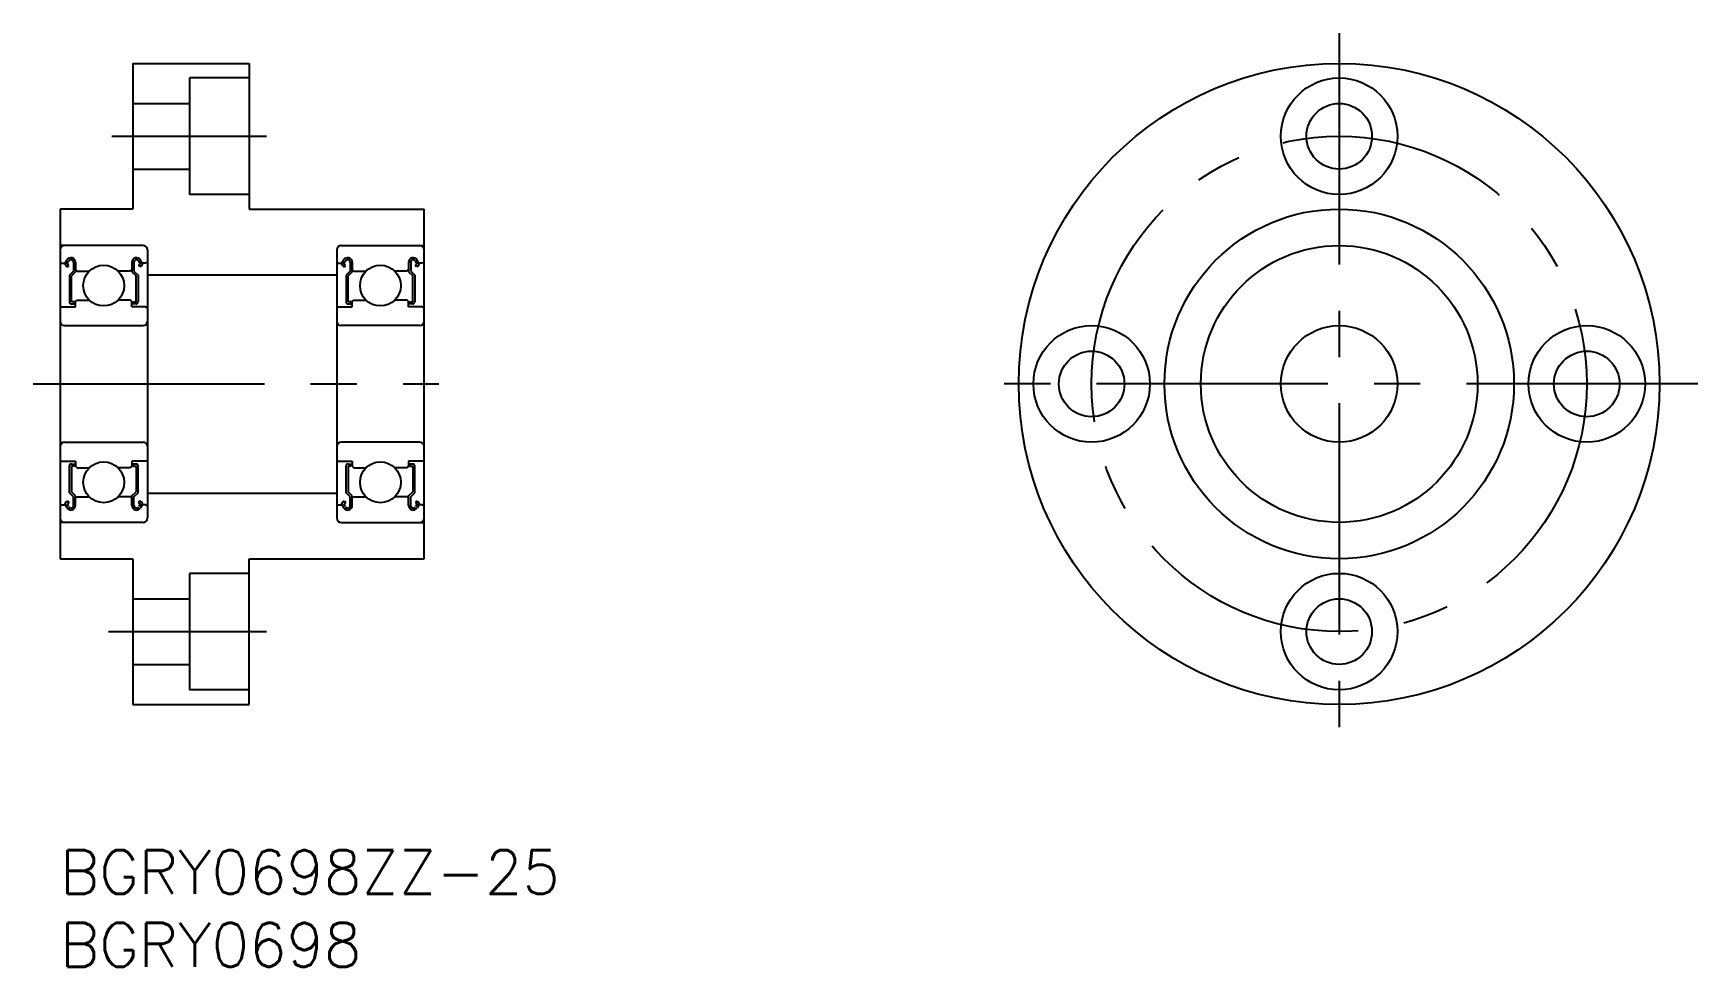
# Model space of a CAD drawing. Extents: x -2 to 112, y -8 to 56.
import ezdxf

# ---------------------------------------------------------------- set-up
doc = ezdxf.new("R2010")
doc.units = 0
doc.header["$LTSCALE"] = 0.5
doc.linetypes.add('CENTER', pattern=[50.8, 31.75, -6.35, 6.35, -6.35])
for name, color, linetype in [('MSM_CENTER', 1, 'CENTER'), ('MSM_CONTINUOUS', 7, 'CONTINUOUS'), ('MSM_PART_NUMBER', 7, 'CONTINUOUS')]:
    doc.layers.add(name, color=color, linetype=linetype)
doc.styles.get("Standard").update_dxf_attribs({"font": 'txt.shx', "height": 3, "bigfont": 'bigfont.shx'})

# ---------------------------------------------------------------- blocks, each defined once
blk = doc.blocks.new('*U7')
at = {"layer": 'MSM_PART_NUMBER'}
blk.add_text('BGRY0698ZZ-25', height=3, dxfattribs=at).set_placement((0, -3))
blk = doc.blocks.new('*U8')
at = {"layer": 'MSM_PART_NUMBER'}
blk.add_text('BGRY0698', height=3, dxfattribs=at).set_placement((0, -8))

msp = doc.modelspace()

# ---------------------------------------------------------------- linework, layer by layer
at = {"layer": 'MSM_CENTER'}
for p, q in [((87.84, 56.07), (87.84, 7.93)), ((3.55, 49), (14.18, 49)), ((-1.84, 32), (26.02, 32)), ((112.46, 32), (63.23, 32)), ((3.32, 15), (14.18, 15))]:
    msp.add_line(p, q, dxfattribs=at)
msp.add_circle((87.84, 32), 17, dxfattribs=at)
at = {"layer": 'MSM_CONTINUOUS'}
for p, q in [((5, 54), (5, 44)), ((5, 54), (13, 54)), ((13, 54), (13, 44)), ((8.9, 53), (8.9, 45)), ((13, 53), (8.9, 53)), ((5, 51.25), (8.9, 51.25)), ((5, 46.75), (8.9, 46.75)), ((13, 45), (8.9, 45)), ((5, 44), (0, 44)), ((0, 44), (0, 20)), ((13, 44), (25, 44)), ((25, 20), (25, 44)), ((5.7, 41.5), (0, 41.5)), ((6, 41.2), (6, 22.8)), ((19, 41.2), (19, 22.8)), ((19.3, 41.5), (25, 41.5)), ((0, 40.4), (0.1, 40.3)), ((0.1, 40.3), (0.36, 40.3)), ((0.36, 40.3), (0.47, 40.5)), ((0.41, 40.11), (0.53, 40.03)), ((0.48, 40.23), (0.59, 40.42)), ((0.6, 40.16), (0.48, 40.23)), ((0.53, 40.03), (0.6, 40.16)), ((0.92, 40.34), (0.92, 39.75)), ((1.07, 40.34), (1.07, 39.69)), ((4.93, 40.34), (4.93, 39.69)), ((5.08, 40.34), (5.08, 39.75)), ((5.4, 40.16), (5.52, 40.23)), ((5.47, 40.03), (5.4, 40.16)), ((5.52, 40.23), (5.41, 40.42)), ((5.59, 40.11), (5.47, 40.03)), ((5.64, 40.3), (5.53, 40.5)), ((5.9, 40.3), (5.64, 40.3)), ((6, 40.4), (5.9, 40.3)), ((19, 40.4), (19.1, 40.3)), ((19.1, 40.3), (19.36, 40.3)), ((19.36, 40.3), (19.47, 40.5)), ((19.41, 40.11), (19.53, 40.03)), ((19.48, 40.23), (19.59, 40.42)), ((19.6, 40.16), (19.48, 40.23)), ((19.53, 40.03), (19.6, 40.16)), ((19.92, 40.34), (19.92, 39.75)), ((20.07, 40.34), (20.07, 39.69)), ((23.93, 40.34), (23.93, 39.69)), ((24.08, 40.34), (24.08, 39.75)), ((24.4, 40.16), (24.52, 40.23)), ((24.47, 40.03), (24.4, 40.16)), ((24.52, 40.23), (24.41, 40.42)), ((24.59, 40.11), (24.47, 40.03)), ((24.64, 40.3), (24.53, 40.5)), ((24.9, 40.3), (24.64, 40.3)), ((25, 40.4), (24.9, 40.3)), ((0.92, 39.75), (0.64, 39.47)), ((0.64, 39.47), (0.64, 37.64)), ((1.07, 39.69), (0.78, 39.41)), ((0.78, 37.64), (0.78, 39.41)), ((1.07, 39.85), (1.17, 39.75)), ((1.17, 39.75), (2.02, 39.75)), ((4.83, 39.75), (3.98, 39.75)), ((4.93, 39.85), (4.83, 39.75)), ((4.93, 39.69), (5.22, 39.41)), ((5.08, 39.75), (5.36, 39.47)), ((5.22, 37.64), (5.22, 39.41)), ((5.36, 39.47), (5.36, 37.64)), ((6, 39.5), (19, 39.5)), ((19.92, 39.75), (19.64, 39.47)), ((19.64, 39.47), (19.64, 37.64)), ((20.07, 39.69), (19.78, 39.41)), ((19.78, 37.64), (19.78, 39.41)), ((20.07, 39.85), (20.17, 39.75)), ((20.17, 39.75), (21.02, 39.75)), ((23.83, 39.75), (22.98, 39.75)), ((23.93, 39.85), (23.83, 39.75)), ((23.93, 39.69), (24.22, 39.41)), ((24.08, 39.75), (24.36, 39.47)), ((24.22, 37.64), (24.22, 39.41)), ((24.36, 39.47), (24.36, 37.64)), ((1.07, 37.65), (1.17, 37.75)), ((1.17, 37.75), (2.02, 37.75)), ((4.83, 37.75), (3.98, 37.75)), ((4.93, 37.65), (4.83, 37.75)), ((20.07, 37.65), (20.17, 37.75)), ((20.17, 37.75), (21.02, 37.75)), ((23.83, 37.75), (22.98, 37.75)), ((23.93, 37.65), (23.83, 37.75)), ((0, 37.2), (0.1, 37.3)), ((0.1, 37.3), (1.07, 37.3)), ((1, 37.64), (0.78, 37.64)), ((0.78, 37.5), (1, 37.5)), ((1, 37.5), (1, 37.64)), ((1.07, 37.3), (1.07, 37.65)), ((4.93, 37.3), (4.93, 37.65)), ((5.9, 37.3), (4.93, 37.3)), ((5, 37.5), (5, 37.64)), ((5, 37.64), (5.22, 37.64)), ((5.22, 37.5), (5, 37.5)), ((6, 37.2), (5.9, 37.3)), ((19, 37.2), (19.1, 37.3)), ((19.1, 37.3), (20.07, 37.3)), ((20, 37.64), (19.78, 37.64)), ((19.78, 37.5), (20, 37.5)), ((20, 37.5), (20, 37.64)), ((20.07, 37.3), (20.07, 37.65)), ((23.93, 37.3), (23.93, 37.65)), ((24.9, 37.3), (23.93, 37.3)), ((24, 37.64), (24.22, 37.64)), ((24, 37.5), (24, 37.64)), ((24.22, 37.5), (24, 37.5)), ((25, 37.2), (24.9, 37.3)), ((0.3, 36), (5.7, 36)), ((24.7, 36), (19.3, 36)), ((0.3, 28), (5.7, 28)), ((24.7, 28), (19.3, 28)), ((0, 26.8), (0.1, 26.7)), ((0.1, 26.7), (1.07, 26.7)), ((0.64, 24.53), (0.64, 26.36)), ((0.78, 26.5), (1, 26.5)), ((0.78, 26.36), (0.78, 24.59)), ((1, 26.36), (0.78, 26.36)), ((1, 26.5), (1, 26.36)), ((1.07, 26.7), (1.07, 26.35)), ((1.07, 26.35), (1.17, 26.25)), ((4.93, 26.35), (4.83, 26.25)), ((4.93, 26.7), (4.93, 26.35)), ((5.9, 26.7), (4.93, 26.7)), ((5, 26.5), (5, 26.36)), ((5.22, 26.5), (5, 26.5)), ((5, 26.36), (5.22, 26.36)), ((5.22, 26.36), (5.22, 24.59)), ((5.36, 24.53), (5.36, 26.36)), ((6, 26.8), (5.9, 26.7)), ((19, 26.8), (19.1, 26.7)), ((19.1, 26.7), (20.07, 26.7)), ((19.64, 24.53), (19.64, 26.36)), ((19.78, 26.5), (20, 26.5)), ((19.78, 26.36), (19.78, 24.59)), ((20, 26.36), (19.78, 26.36)), ((20, 26.5), (20, 26.36)), ((20.07, 26.7), (20.07, 26.35)), ((20.07, 26.35), (20.17, 26.25)), ((23.93, 26.35), (23.83, 26.25)), ((23.93, 26.7), (23.93, 26.35)), ((24.9, 26.7), (23.93, 26.7)), ((24, 26.5), (24, 26.36)), ((24.22, 26.5), (24, 26.5)), ((24, 26.36), (24.22, 26.36)), ((24.22, 26.36), (24.22, 24.59)), ((24.36, 24.53), (24.36, 26.36)), ((25, 26.8), (24.9, 26.7)), ((1.17, 26.25), (2.02, 26.25)), ((4.83, 26.25), (3.98, 26.25)), ((20.17, 26.25), (21.02, 26.25)), ((23.83, 26.25), (22.98, 26.25)), ((0.92, 24.25), (0.64, 24.53)), ((1.07, 24.31), (0.78, 24.59)), ((0.92, 23.66), (0.92, 24.25)), ((1.07, 23.66), (1.07, 24.31)), ((1.07, 24.15), (1.17, 24.25)), ((1.17, 24.25), (2.02, 24.25)), ((4.83, 24.25), (3.98, 24.25)), ((4.93, 24.15), (4.83, 24.25)), ((4.93, 24.31), (5.22, 24.59)), ((4.93, 23.66), (4.93, 24.31)), ((5.08, 24.25), (5.36, 24.53)), ((5.08, 23.66), (5.08, 24.25)), ((6, 24.5), (19, 24.5)), ((19.92, 24.25), (19.64, 24.53)), ((20.07, 24.31), (19.78, 24.59)), ((19.92, 23.66), (19.92, 24.25)), ((20.07, 23.66), (20.07, 24.31)), ((20.07, 24.15), (20.17, 24.25)), ((20.17, 24.25), (21.02, 24.25)), ((23.83, 24.25), (22.98, 24.25)), ((23.93, 24.15), (23.83, 24.25)), ((23.93, 24.31), (24.22, 24.59)), ((23.93, 23.66), (23.93, 24.31)), ((24.08, 24.25), (24.36, 24.53)), ((24.08, 23.66), (24.08, 24.25)), ((0, 23.6), (0.1, 23.7)), ((0.1, 23.7), (0.36, 23.7)), ((0.36, 23.7), (0.47, 23.5)), ((0.41, 23.89), (0.53, 23.97)), ((0.6, 23.84), (0.48, 23.77)), ((0.48, 23.77), (0.59, 23.58)), ((0.53, 23.97), (0.6, 23.84)), ((5.47, 23.97), (5.4, 23.84)), ((5.4, 23.84), (5.52, 23.77)), ((5.52, 23.77), (5.41, 23.58)), ((5.59, 23.89), (5.47, 23.97)), ((5.64, 23.7), (5.53, 23.5)), ((5.9, 23.7), (5.64, 23.7)), ((6, 23.6), (5.9, 23.7)), ((19, 23.6), (19.1, 23.7)), ((19.1, 23.7), (19.36, 23.7)), ((19.36, 23.7), (19.47, 23.5)), ((19.41, 23.89), (19.53, 23.97)), ((19.6, 23.84), (19.48, 23.77)), ((19.48, 23.77), (19.59, 23.58)), ((19.53, 23.97), (19.6, 23.84)), ((24.47, 23.97), (24.4, 23.84)), ((24.4, 23.84), (24.52, 23.77)), ((24.52, 23.77), (24.41, 23.58)), ((24.59, 23.89), (24.47, 23.97)), ((24.64, 23.7), (24.53, 23.5)), ((24.9, 23.7), (24.64, 23.7)), ((25, 23.6), (24.9, 23.7)), ((5.7, 22.5), (0, 22.5)), ((19.3, 22.5), (25, 22.5)), ((0, 20), (5, 20)), ((5, 20), (5, 10)), ((13, 10), (13, 20)), ((13, 20), (25, 20)), ((8.9, 19), (8.9, 11)), ((13, 19), (8.9, 19)), ((5, 17.25), (8.9, 17.25)), ((5, 12.75), (8.9, 12.75)), ((13, 11), (8.9, 11)), ((5, 10), (13, 10))]:
    msp.add_line(p, q, dxfattribs=at)
for centre, radius in [((87.84, 32), 22), ((87.84, 49), 4), ((87.84, 49), 2.25), ((87.84, 32), 12), ((87.84, 32), 9.5), ((3, 38.75), 1.4), ((22, 38.75), 1.4), ((70.84, 32), 4), ((87.84, 32), 4), ((104.84, 32), 4), ((70.84, 32), 2.25), ((104.84, 32), 2.25), ((3, 25.25), 1.4), ((22, 25.25), 1.4), ((87.84, 15), 4), ((87.84, 15), 2.25)]:
    msp.add_circle(centre, radius, dxfattribs=at)
for centre, radius, start, end in [((0.3, 41.2), 0.3, 90, 180), ((5.7, 41.2), 0.3, 0, 90), ((19.3, 41.2), 0.3, 90, 180), ((24.7, 41.2), 0.3, 0, 90), ((0.48, 40.23), 0.142, 149.9903, 240.0019), ((0.75, 40.34), 0.319, 0, 150.0003), ((0.75, 40.34), 0.177, 0, 150.0032), ((5.25, 40.34), 0.319, 29.9997, 180), ((5.25, 40.34), 0.177, 29.9968, 180), ((5.52, 40.23), 0.142, 299.9981, 30.0097), ((19.48, 40.23), 0.142, 149.9903, 240.0019), ((19.75, 40.34), 0.319, 0, 150.0003), ((19.75, 40.34), 0.177, 0, 150.0032), ((24.25, 40.34), 0.319, 29.9997, 180), ((24.25, 40.34), 0.177, 29.9968, 180), ((24.52, 40.23), 0.142, 299.9981, 30.0097), ((0.78, 37.64), 0.142, 180, 270), ((5.22, 37.64), 0.142, 270, 360), ((19.78, 37.64), 0.142, 180, 270), ((24.22, 37.64), 0.142, 270, 360), ((0.3, 36.3), 0.3, 180, 270), ((5.7, 36.3), 0.3, 270, 0), ((19.3, 36.3), 0.3, 180, 270), ((24.7, 36.3), 0.3, 270, 0), ((0.3, 27.7), 0.3, 90, 180), ((5.7, 27.7), 0.3, 0, 90), ((19.3, 27.7), 0.3, 90, 180), ((24.7, 27.7), 0.3, 0, 90), ((0.78, 26.36), 0.142, 90, 180), ((5.22, 26.36), 0.142, 0, 90), ((19.78, 26.36), 0.142, 90, 180), ((24.22, 26.36), 0.142, 0, 90), ((0.48, 23.77), 0.142, 119.9981, 210.0097), ((0.75, 23.66), 0.319, 209.9997, 0), ((0.75, 23.66), 0.177, 209.9968, 0), ((5.25, 23.66), 0.319, 180, 330.0003), ((5.25, 23.66), 0.177, 180, 330.0032), ((5.52, 23.77), 0.142, 329.9903, 60.0019), ((19.48, 23.77), 0.142, 119.9981, 210.0097), ((19.75, 23.66), 0.319, 209.9997, 0), ((19.75, 23.66), 0.177, 209.9968, 0), ((24.25, 23.66), 0.319, 180, 330.0003), ((24.25, 23.66), 0.177, 180, 330.0032), ((24.52, 23.77), 0.142, 329.9903, 60.0019), ((0.3, 22.8), 0.3, 180, 270), ((5.7, 22.8), 0.3, 270, 0), ((19.3, 22.8), 0.3, 180, 270), ((24.7, 22.8), 0.3, 270, 0)]:
    msp.add_arc(centre, radius, start, end, dxfattribs=at)

# ---------------------------------------------------------------- block references
for name in ['*U7', '*U8']:
    msp.add_blockref(name, (0, 0), dxfattribs=at)

doc.saveas('drawing.dxf')
